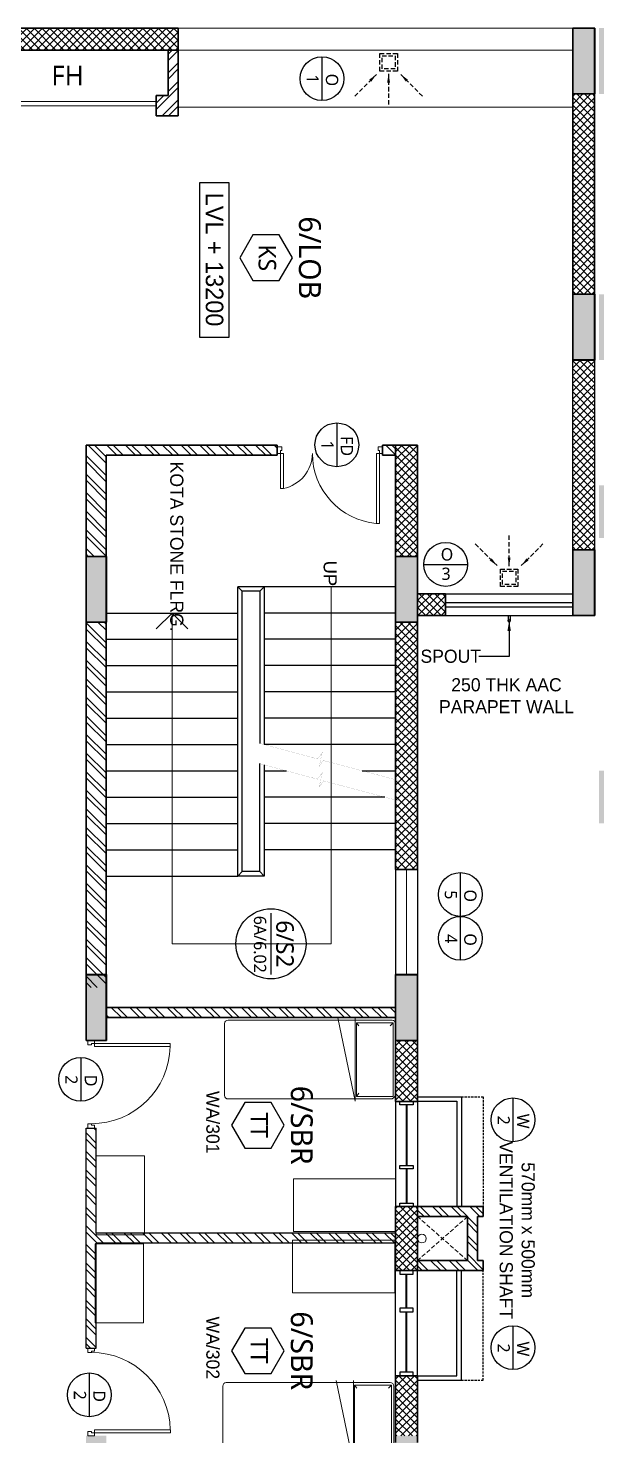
# Model space of a CAD drawing. Header units: millimetres. Extents: x -1127141 to 1597693, y -1835560 to -399335.
# Drawn here: x 1068774 to 1075261, y -503224 to -487168 of the extents above; entities that cross this region are included whole.
import ezdxf
from ezdxf.enums import TextEntityAlignment as Align

# ---------------------------------------------------------------- set-up
doc = ezdxf.new("R2010")
doc.units = ezdxf.units.MM
doc.header["$MEASUREMENT"] = 0
for name, pattern in [('DASHED2', [0.375, 0.25, -0.125]), ('HIDDEN', [0.375, 0.25, -0.125]), ('HIDDEN2', [4.7625, 3.175, -1.5875])]:
    doc.linetypes.add(name, pattern=pattern)
for name, color, linetype in [('A-Anno Tags', 6, 'Continuous'), ('A-Elevation', 4, 'Continuous'), ('A-Steps', 3, 'Continuous'), ('A-Wall Patt', 8, 'Continuous'), ('A-Window', 4, 'Continuous'), ('Anno_Frames', 7, 'Continuous'), ('Anno_Labels', 7, 'Continuous'), ('COLUMN', 5, 'Continuous'), ('elel', 6, 'Continuous'), ('S-Conc Patt', 9, 'Continuous')]:
    doc.layers.add(name, color=color, linetype=linetype)
for name, color, linetype, lineweight in [('A-Detail Lines', 8, 'Continuous', 25), ('A-Door', 4, 'Continuous', 9), ('A-Wall Ele', 3, 'Continuous', 20), ('A-Wall Sec', 1, 'Continuous', 30), ('column hatch', 12, 'Continuous', 5), ('E-CABLE TRAY', 32, 'Continuous', 18), ('frntr', 32, 'Continuous', 9), ('rwp', 231, 'Continuous', 5), ('S-Concrete', 40, 'Continuous', 30), ('shaft', 252, 'HIDDEN2', 5), ('STAIR', 3, 'Continuous', 9), ('text', 7, 'Continuous', 9)]:
    doc.layers.add(name, color=color, linetype=linetype, lineweight=lineweight)
doc.styles.add('IIITD @ 100', font='trebuc.ttf', dxfattribs={"height": 210})
doc.styles.get("Standard").update_dxf_attribs({"font": 'trebuc.ttf'})
doc.dimstyles.new('IIITD_WD_M @ 100', dxfattribs={"dimscale": 100, "dimtxt": 1.5, "dimasz": 1, "dimexe": 0.5, "dimexo": 0.25, "dimgap": 0.3, "dimtad": 1, "dimdec": 0, "dimrnd": 5, "dimzin": 0, "dimdsep": 46, "dimtxsty": 'Standard', "dimblk": 'ARCHTICK', "dimcen": 0.2, "dimdle": 1, "dimclrd": 256, "dimclre": 256, "dimadec": 0, "dimazin": 0, "dimtfac": 1, "dimtdec": 0, "dimtofl": 0, "dimtmove": 0, "dimatfit": 0, "dimfxl": 2, "dimfxlon": 1, "dimtolj": 1, "dimtzin": 0, "dimlwd": -1, "dimlwe": -1, "dimarcsym": 0})

# ---------------------------------------------------------------- blocks, each defined once
blk = doc.blocks.new('Room Tag with Finish')
blk.add_lwpolyline([(0, 0), (-2.6, -1.5), (-2.6, -4.5), (0, -6), (2.6, -4.5), (2.6, -1.5)], close=True)
at = {"layer": 'Anno_Frames'}
blk.add_attdef('ROOM_NAME', text='', height=2.5, dxfattribs=at).set_placement((0, 0), align=Align.BOTTOM_CENTER)
blk.add_attdef('FF', text='', height=2, dxfattribs=at).set_placement((0, -1.85), align=Align.TOP_CENTER)
blk = doc.blocks.new('*U29')
at = {"layer": 'A-Anno Tags'}
blk.add_lwpolyline([(-250, 0), (250, 0)], dxfattribs=at)
blk.add_circle((0, 0), 250, dxfattribs=at)
at = {"layer": 'Anno_Frames', "color": 7}
for tag, rotation, p in [('ENTITY', 359.7608, (15, 185)), ('ENTITYNO', 0.1757, (4, -36))]:
    blk.add_attdef(tag, text='', height=140, rotation=rotation, dxfattribs=at).set_placement(p, align=Align.TOP_CENTER)
blk = doc.blocks.new('Door 1200')
at = {"layer": 'A-Door', "color": 5, "lineweight": 18}
for p, q in [((524084, 16182), (524084, 16132)), ((524084, 16182), (524159, 16182)), ((524084, 16132), (524124, 16132)), ((524124, 16147), (524124, 16132)), ((524159, 16147), (524124, 16147)), ((524159, 16182), (524159, 16147)), ((524159, 16147), (524557, 16147)), ((524159, 16112), (524159, 16147)), ((524159, 16112), (524557, 16112)), ((524557, 16147), (524557, 16112)), ((524084, 15032), (524124, 15032)), ((524084, 14982), (524084, 15032)), ((524084, 14982), (524159, 14982)), ((524124, 15017), (524124, 15032)), ((524159, 15017), (524124, 15017)), ((524159, 15052), (524159, 15017)), ((524159, 15052), (524958, 15052)), ((524159, 14982), (524159, 15017)), ((524159, 15017), (524958, 15017)), ((524958, 15017), (524958, 15052))]:
    blk.add_line(p, q, dxfattribs=at)
at = {"layer": 'A-Door', "lineweight": 18}
for centre, radius, start, end in [((524155, 16193), 411, 270.5695, 348.692), ((524157, 14978), 804, 5.3147, 89.8716)]:
    blk.add_arc(centre, radius, start, end, dxfattribs=at)
blk = doc.blocks.new('staircase 1 int')
at = {"layer": 'A-Elevation'}
for p, q in [((1232432, -34455), (1234232, -34455)), ((1232432, -34455), (1232432, -34755)), ((1232482, -34505), (1232432, -34455)), ((1232482, -34505), (1234219, -34505)), ((1232482, -34505), (1232482, -34705)), ((1235682, -34505), (1234450, -34505)), ((1234464, -34455), (1235732, -34455)), ((1235682, -34505), (1235732, -34455)), ((1235682, -34505), (1235682, -34705)), ((1235732, -34455), (1235732, -34755)), ((1232482, -34705), (1232432, -34755)), ((1235732, -34755), (1232432, -34755)), ((1235682, -34705), (1232482, -34705)), ((1235682, -34705), (1235732, -34755))]:
    blk.add_line(p, q, dxfattribs=at)
at = {"layer": 'A-Steps'}
for p, q in [((1232432, -32955), (1232432, -34455)), ((1232732, -32955), (1232732, -34455)), ((1233032, -32955), (1233032, -34455)), ((1233332, -32955), (1233332, -34455)), ((1233632, -32955), (1233632, -34455)), ((1233932, -32955), (1233932, -34455)), ((1234232, -32955), (1234232, -34455)), ((1234532, -33336), (1234532, -32955)), ((1235132, -32955), (1235132, -34455)), ((1235432, -32955), (1235432, -34455)), ((1234832, -33079), (1234832, -34455)), ((1234532, -34455), (1234532, -34202)), ((1234832, -34282), (1234832, -34455)), ((1232732, -36255), (1232732, -34755)), ((1233032, -36255), (1233032, -34755)), ((1233332, -36255), (1233332, -34755)), ((1233632, -36255), (1233632, -34755)), ((1233932, -36255), (1233932, -34755)), ((1234232, -36255), (1234232, -34755)), ((1234532, -36255), (1234532, -34755)), ((1234832, -36255), (1234832, -34755)), ((1235132, -36255), (1235132, -34755)), ((1235432, -36255), (1235432, -34755)), ((1235732, -36255), (1235732, -34755))]:
    blk.add_line(p, q, dxfattribs=at)
at = {"layer": 'STAIR', "color": 5, "const_width": 1}
for points in [[(1234660, -32855), (1234414, -33779), (1234486, -33828), (1234316, -33791), (1234396, -33846), (1234219, -34505)], [(1234892, -32855), (1234646, -33779), (1234717, -33828), (1234548, -33791), (1234628, -33846), (1234450, -34505)]]:
    blk.add_lwpolyline(points, dxfattribs=at)
at = {"layer": 'text'}
for p, q in [((1232432, -33691), (1236507, -33691)), ((1236507, -35505), (1236507, -33691)), ((1232732, -35505), (1232912, -35325)), ((1232732, -35505), (1236507, -35505)), ((1232732, -35505), (1232912, -35686))]:
    blk.add_line(p, q, dxfattribs=at)
at = {"layer": 'text', "linetype": 'Continuous', "insert": (1232135, -33627), "char_height": 150, "width": 369.41, "attachment_point": 1}
blk.add_mtext('{\\fArial|b0|i0|c0|p34;UP}', dxfattribs=at)
blk = doc.blocks.new('ABL_Door_S - 1000 x 2100-11-3 Second Floor Lvl')
at = {"layer": 'A-Door', "color": 5}
for p, q in [((-500, 38), (-450, 38)), ((-500, -38), (-500, 38)), ((-450, 38), (-450, -3)), ((450, 38), (450, -3)), ((500, 38), (450, 38)), ((500, -38), (500, 38)), ((-500, -38), (-465, -38)), ((-465, -3), (-450, -3)), ((-465, -38), (-465, -3)), ((-430, -38), (-465, -38)), ((465, -3), (450, -3)), ((465, -38), (465, -3)), ((500, -38), (465, -38))]:
    blk.add_line(p, q, dxfattribs=at)
at = {"layer": 'A-Door', "color": 5, "lineweight": 18}
for p, q in [((-465, -38), (-465, -903)), ((-430, -38), (-430, -903)), ((-430, -903), (-465, -903))]:
    blk.add_line(p, q, dxfattribs=at)
at = {"layer": 'A-Door'}
blk.add_arc((-450, -2), 900, 271.2981, 359.9894, dxfattribs=at)
blk = doc.blocks.new('W 1200')
at = {"layer": 'A-Window', "linetype": 'HIDDEN', "ltscale": 100}
for p, q in [((552588, 7900), (552588, 9150)), ((552838, 7900), (552588, 7900))]:
    blk.add_line(p, q, dxfattribs=at)
at = {"layer": 'A-Window', "color": 2, "lineweight": 40}
for p, q in [((553463, 8720), (553463, 9110)), ((553463, 7990), (553463, 8680))]:
    blk.add_line(p, q, dxfattribs=at)
at = {"layer": 'A-Window', "color": 5}
for points in [[(553338, 7900), (552838, 7900), (552838, 9150)], [(553338, 7950), (552888, 7950), (552888, 9150)]]:
    blk.add_lwpolyline(points, dxfattribs=at)
at = {"layer": 'A-Window'}
for points in [[(553338, 7950), (553338, 9150)], [(553588, 7950), (553588, 9150)], [(553388, 8680), (553388, 8720), (553538, 8720), (553538, 8680), (553388, 8680)]]:
    blk.add_lwpolyline(points, dxfattribs=at)
for points in [[(553388, 9150), (553538, 9150), (553538, 9110), (553388, 9110)], [(553388, 7990), (553538, 7990), (553538, 7950), (553388, 7950)]]:
    blk.add_lwpolyline(points, close=True, dxfattribs=at)
blk = doc.blocks.new('Door Tag')
blk.add_line((-3.5, 0), (3.5, 0))
blk.add_circle((0, 0), 4)
blk.add_attdef('DW_NAME', text='', height=2).set_placement((0, 0), align=Align.BOTTOM_CENTER)
blk.add_attdef('SHEET_NO', text='', height=1.4).set_placement((0.05, -0.54), align=Align.TOP_CENTER)
blk = doc.blocks.new('*U478')
at = {"layer": 'A-Anno Tags'}
blk.add_lwpolyline([(-250, 0), (250, 0)], dxfattribs=at)
blk.add_circle((0, 0), 250, dxfattribs=at)
at = {"layer": 'Anno_Frames', "color": 7}
for tag, rotation, p in [('ENTITY', 359.7608, (15, 185)), ('ENTITYNO', 0.1757, (4, -36))]:
    blk.add_attdef(tag, text='', height=140, rotation=rotation, dxfattribs=at).set_placement(p, align=Align.TOP_CENTER)
blk = doc.blocks.new('*U269')
at = {"layer": 'A-Anno Tags'}
blk.add_lwpolyline([(-250, 0), (250, 0)], dxfattribs=at)
blk.add_circle((0, 0), 250, dxfattribs=at)
at = {"layer": 'Anno_Frames', "color": 7}
for tag, rotation, p in [('ENTITY', 359.7608, (15, 185)), ('ENTITYNO', 0.1757, (4, -36))]:
    blk.add_attdef(tag, text='', height=140, rotation=rotation, dxfattribs=at).set_placement(p, align=Align.TOP_CENTER)
blk = doc.blocks.new('_ArchTick')
at = {"color": 0, "linetype": 'ByBlock', "const_width": 0.15}
blk.add_lwpolyline([(-0.5, -0.5), (0.5, 0.5)], dxfattribs=at)
blk = doc.blocks.new('GFHRTRTWHT')
at = {"layer": 'S-Conc Patt'}
h = blk.add_hatch(color=256, dxfattribs=at)
h.paths.add_polyline_path([(165415, -28821), (166151, -28678), (166198, -28923), (165462, -29067)])
h.paths.add_polyline_path([(149747, -32123), (149699, -31878), (150720, -31679), (150768, -31925)])
h.paths.add_polyline_path([(162410, -29662), (162362, -29416), (163383, -29218), (163431, -29463)])
h.paths.add_polyline_path([(159244, -30277), (159196, -30032), (160217, -29833), (160265, -30079)])
h.paths.add_polyline_path([(156078, -30892), (156031, -30647), (157052, -30449), (157099, -30694)])
h.paths.add_polyline_path([(152913, -31508), (152865, -31262), (153886, -31064), (153934, -31309)])
h.paths.add_polyline_path([(160824, -21505), (160777, -21259), (161797, -21061), (161845, -21306)])
h.paths.add_polyline_path([(157659, -22120), (157611, -21875), (158632, -21676), (158679, -21922)])
h.paths.add_polyline_path([(154492, -22733), (154445, -22488), (155466, -22289), (155513, -22535)])
h.paths.add_polyline_path([(144995, -24579), (144947, -24334), (145968, -24136), (146016, -24381)])
h.paths.add_polyline_path([(148161, -23964), (148113, -23719), (149134, -23520), (149182, -23766)])
h.paths.add_polyline_path([(151327, -23349), (151279, -23103), (152300, -22905), (152348, -23150)])
h.paths.add_polyline_path([(159449, -26641), (159493, -26866), (158757, -27009), (158713, -26784)])
h.paths.add_polyline_path([(159119, -24943), (159163, -25169), (158427, -25312), (158383, -25086)])
h.paths.add_polyline_path([(153117, -27871), (153161, -28097), (152425, -28240), (152381, -28014)])
h.paths.add_polyline_path([(152788, -26174), (152831, -26400), (152095, -26543), (152051, -26317)])
h.paths.add_polyline_path([(146765, -29106), (146809, -29332), (146073, -29475), (146029, -29249)])
h.paths.add_polyline_path([(146435, -27409), (146479, -27634), (145743, -27777), (145699, -27552)])
h.paths.add_polyline_path([(169725, -26364), (169582, -25628), (169827, -25581), (169971, -26317)])
h.paths.add_polyline_path([(142808, -35843), (142058, -35843), (142058, -35593), (142808, -35593)])
h.paths.add_polyline_path([(139713, -35843), (138963, -35843), (138963, -35593), (139713, -35593)])
h.paths.add_polyline_path([(136678, -35843), (135928, -35843), (135928, -35593), (136678, -35593)])
h.paths.add_polyline_path([(165638, -25438), (165049, -25553), (165093, -25778), (165682, -25664)])
h.paths.add_polyline_path([(169131, -23307), (168988, -22571), (169233, -22523), (169376, -23259)])
h.paths.add_polyline_path([(168392, -19504), (168248, -18768), (168494, -18720), (168637, -19456)])
h.paths.add_polyline_path([(164037, -19586), (164479, -19500), (164523, -19726), (164081, -19812)])
h.paths.add_polyline_path([(164628, -22048), (164542, -21606), (164768, -21562), (164854, -22004)])
h.paths.add_polyline_path([(166371, -19591), (166285, -19149), (166511, -19105), (166597, -19547)])
h.paths.add_polyline_path([(167153, -23615), (167067, -23173), (167293, -23129), (167379, -23571)])
h.paths.add_polyline_path([(166973, -21480), (166531, -21566), (166487, -21340), (166929, -21254)])
h.paths.add_polyline_path([(165154, -23549), (165240, -23991), (165014, -24034), (164928, -23593)])
h.paths.add_polyline_path([(140657, -22684), (139921, -22827), (139873, -22582), (140610, -22439)])
h.paths.add_polyline_path([(142827, -28344), (142713, -27755), (142938, -27711), (143053, -28300)])
h.paths.add_polyline_path([(142126, -30243), (141390, -30386), (141346, -30160), (142083, -30017)])
h.paths.add_polyline_path([(142707, -23794), (141971, -23937), (141923, -23691), (142659, -23548)])
h.paths.add_polyline_path([(141796, -28545), (141060, -28688), (141012, -28442), (141749, -28299)])
h.paths.add_polyline_path([(142805, -33732), (142069, -33876), (142021, -33630), (142757, -33487)])
h.paths.add_polyline_path([(142424, -22341), (141688, -22484), (141640, -22238), (142376, -22095)])
h.paths.add_polyline_path([(137115, -23373), (136379, -23516), (136331, -23270), (137067, -23127)])
h.paths.add_polyline_path([(138258, -29232), (137521, -29375), (137474, -29130), (138210, -28987)])
h.paths.add_polyline_path([(147487, -32822), (146677, -32980), (146630, -32734), (147440, -32577)])
h.paths.add_polyline_path([(136178, -29382), (136178, -30030), (135928, -30030), (135928, -29430)])
h.paths.add_polyline_path([(157993, -63034), (157243, -63034), (157243, -62784), (157993, -62784)])
h.paths.add_polyline_path([(157993, -57754), (157243, -57754), (157243, -57524), (157993, -57524)])
h.paths.add_polyline_path([(157993, -54224), (157243, -54224), (157243, -53974), (157993, -53974)])
h.paths.add_polyline_path([(157993, -59484), (157243, -59484), (157243, -59254), (157993, -59254)])
h.paths.add_polyline_path([(152733, -63034), (151983, -63034), (151983, -62784), (152733, -62784)])
h.paths.add_polyline_path([(152733, -57754), (151983, -57754), (151983, -57524), (152733, -57524)])
h.paths.add_polyline_path([(152733, -54224), (151983, -54224), (151983, -53974), (152733, -53974)])
h.paths.add_polyline_path([(152733, -59484), (151983, -59484), (151983, -59254), (152733, -59254)])
h.paths.add_polyline_path([(147473, -57754), (146723, -57754), (146723, -57524), (147473, -57524)])
h.paths.add_polyline_path([(142628, -51954), (141878, -51954), (141878, -52204), (142628, -52204)])
h.paths.add_polyline_path([(138963, -51954), (139713, -51954), (139713, -52204), (138963, -52204)])
h.paths.add_polyline_path([(135928, -51954), (136678, -51954), (136678, -52204), (135928, -52204)])
h.paths.add_polyline_path([(167378, -54224), (166778, -54224), (166778, -53974), (167378, -53974)])
h.paths.add_polyline_path([(142703, -53974), (141953, -53974), (141953, -54224), (142703, -54224)])
h.paths.add_polyline_path([(147473, -54224), (146723, -54224), (146723, -53974), (147473, -53974)])
h.paths.add_polyline_path([(163178, -54224), (162578, -54224), (162578, -53974), (163178, -53974)])
h.paths.add_polyline_path([(166778, -57524), (167378, -57524), (167378, -57754), (166778, -57754)])
h.paths.add_polyline_path([(163178, -57754), (162578, -57754), (162578, -57524), (163178, -57524)])
h.paths.add_polyline_path([(144503, -63994), (143753, -63994), (143753, -63744), (144503, -63744)])
h.paths.add_polyline_path([(136178, -59504), (136178, -58754), (135928, -58754), (135928, -59504)])
h.paths.add_polyline_path([(139098, -59504), (138348, -59504), (138348, -59254), (139098, -59254)])
h.paths.add_polyline_path([(144503, -65474), (143753, -65474), (143753, -65224), (144503, -65224)])
h.paths.add_polyline_path([(142703, -65474), (141953, -65474), (141953, -65224), (142703, -65224)])
h.paths.add_polyline_path([(142703, -59504), (141953, -59504), (141953, -59254), (142703, -59254)])
h.paths.add_polyline_path([(142703, -57754), (141953, -57754), (141953, -57524), (142703, -57524)])
h.paths.add_polyline_path([(143753, -59854), (143753, -59254), (143983, -59254), (143983, -59854)])
h.paths.add_polyline_path([(164943, -59704), (164943, -59254), (165173, -59254), (165173, -59704)])
h.paths.add_polyline_path([(162658, -59254), (163108, -59254), (163108, -59484), (162658, -59484)])
h.paths.add_polyline_path([(164943, -63744), (164943, -63294), (165173, -63294), (165173, -63744)])
h.paths.add_polyline_path([(162763, -63744), (162763, -63294), (162993, -63294), (162993, -63744)])
h.paths.add_polyline_path([(165173, -61614), (164723, -61614), (164723, -61384), (165173, -61384)])
h.paths.add_polyline_path([(162763, -61724), (162763, -61274), (162993, -61274), (162993, -61724)])
h.paths.add_polyline_path([(166963, -59854), (166963, -59254), (167193, -59254), (167193, -59854)])
h.paths.add_polyline_path([(147213, -63994), (147213, -63244), (146963, -63244), (146963, -63994)])
h.paths.add_polyline_path([(166943, -63743), (166943, -63143), (167193, -63143), (167193, -63743)])
h.paths.add_polyline_path([(139098, -65474), (138348, -65474), (138348, -65224), (139098, -65224)])
h.paths.add_polyline_path([(147193, -59254), (147193, -60004), (146963, -60004), (146963, -59254)])
edge = h.paths.add_edge_path()
edge.add_line((172713, -63034), (171963, -63034))
edge.add_line((171963, -62784), (172713, -62784))
edge.add_line((171963, -63034), (171963, -62784))
edge.add_line((172713, -57754), (171963, -57754))
edge.add_line((171963, -57524), (172713, -57524))
edge.add_line((171963, -57754), (171963, -57524))
edge.add_line((172713, -54224), (171963, -54224))
edge.add_line((171963, -53974), (172713, -53974))
edge.add_line((171963, -54224), (171963, -53974))
edge.add_line((172713, -59484), (171963, -59484))
edge.add_line((171963, -59254), (172713, -59254))
edge.add_line((171963, -59484), (171963, -59254))
h.paths.add_polyline_path([(183233, -57754), (182483, -57754), (182483, -57524), (183233, -57524)])
h.paths.add_polyline_path([(183233, -54224), (182483, -54224), (182483, -53974), (183233, -53974)])
h.paths.add_polyline_path([(182993, -59254), (182993, -60004), (182763, -60004), (182763, -59254)])
h.paths.add_polyline_path([(177973, -63034), (177223, -63034), (177223, -62784), (177973, -62784)])
h.paths.add_polyline_path([(177973, -57754), (177223, -57754), (177223, -57524), (177973, -57524)])
h.paths.add_polyline_path([(177973, -54224), (177223, -54224), (177223, -53974), (177973, -53974)])
h.paths.add_polyline_path([(177973, -59484), (177223, -59484), (177223, -59254), (177973, -59254)])
h.paths.add_polyline_path([(172713, -63034), (171963, -63034), (171963, -62784), (172713, -62784)], flags=17)
h.paths.add_polyline_path([(172713, -57754), (171963, -57754), (171963, -57524), (172713, -57524)], flags=17)
h.paths.add_polyline_path([(172713, -54224), (171963, -54224), (171963, -53974), (172713, -53974)], flags=17)
h.paths.add_polyline_path([(172713, -59484), (171963, -59484), (171963, -59254), (172713, -59254)], flags=17)
h.paths.add_polyline_path([(190398, -64829), (190398, -64229), (190148, -64229), (190148, -64829)])
h.paths.add_polyline_path([(190398, -54224), (189798, -54224), (189798, -53974), (190398, -53974)])
h.paths.add_polyline_path([(186198, -54224), (185598, -54224), (185598, -53974), (186198, -53974)])
h.paths.add_polyline_path([(190398, -57754), (189798, -57754), (189798, -57524), (190398, -57524)])
h.paths.add_polyline_path([(186198, -57754), (185598, -57754), (185598, -57524), (186198, -57524)])
h.paths.add_polyline_path([(190398, -60004), (190398, -59254), (190148, -59254), (190148, -60004)])
h.paths.add_polyline_path([(185448, -64829), (186198, -64829), (186198, -64579), (185448, -64579)])
h.paths.add_polyline_path([(186198, -60004), (186198, -59254), (185968, -59254), (185968, -60004)])
h.paths.add_polyline_path([(182743, -64829), (182743, -64079), (182993, -64079), (182993, -64829)])
at = {"layer": 'S-Concrete', "lineweight": 35}
for p, q in [((135928, -52204), (135928, -51954)), ((135928, -51954), (136678, -51954)), ((136678, -51954), (136678, -52204)), ((138963, -52204), (138963, -51954)), ((138963, -51954), (139713, -51954)), ((139713, -51954), (139713, -52204)), ((141878, -51954), (141878, -52204)), ((142628, -51954), (141878, -51954)), ((142628, -52204), (142628, -51954)), ((136678, -52204), (135928, -52204)), ((139713, -52204), (138963, -52204)), ((141878, -52204), (142628, -52204)), ((141953, -53974), (141953, -54224)), ((142703, -53974), (141953, -53974)), ((142703, -54224), (142703, -53974)), ((146723, -54224), (146723, -53974)), ((146723, -53974), (147473, -53974)), ((147473, -53974), (147473, -54224)), ((141953, -54224), (142703, -54224)), ((147473, -54224), (146723, -54224)), ((141953, -57754), (141953, -57524)), ((141953, -57524), (142703, -57524)), ((142703, -57524), (142703, -57754)), ((146723, -57754), (146723, -57524)), ((146723, -57524), (147473, -57524)), ((147473, -57524), (147473, -57754)), ((142703, -57754), (141953, -57754)), ((147473, -57754), (146723, -57754))]:
    blk.add_line(p, q, dxfattribs=at)
blk = doc.blocks.new('*U424')
at = {"layer": 'A-Anno Tags'}
blk.add_lwpolyline([(-250, 0), (250, 0)], dxfattribs=at)
blk.add_circle((0, 0), 250, dxfattribs=at)
at = {"layer": 'Anno_Frames', "color": 7}
for tag, rotation, p in [('ENTITY', 359.7608, (15, 185)), ('ENTITYNO', 0.1757, (4, -36))]:
    blk.add_attdef(tag, text='', height=140, rotation=rotation, dxfattribs=at).set_placement(p, align=Align.TOP_CENTER)
blk = doc.blocks.new('bed')
at = {"layer": 'frntr'}
for p, q in [((268673, -306927), (268673, -308179)), ((269533, -306887), (268713, -306887)), ((269573, -308377), (269573, -306927)), ((269598, -308377), (268648, -308179)), ((268673, -308179), (268673, -308377)), ((268648, -308377), (269448, -308377)), ((268673, -308377), (268673, -308797)), ((269543, -308391), (268703, -308391)), ((268703, -308391), (268703, -308811)), ((268703, -308391), (268738, -308417)), ((269598, -308377), (269448, -308377)), ((269543, -308391), (269508, -308417)), ((269543, -308811), (269543, -308391)), ((269573, -308797), (269573, -308377)), ((268703, -308811), (268738, -308777)), ((268703, -308811), (269543, -308811)), ((268713, -308837), (269510, -308837))]:
    blk.add_line(p, q, dxfattribs=at)
for centre, radius, start, end in [((268713, -306927), 40, 90, 180), ((269533, -306927), 40, 0, 90), ((268713, -308797), 40, 180, 270), ((269506, -308762), 75.2, 267.3338, 332.1559)]:
    blk.add_arc(centre, radius, start, end, dxfattribs=at)
blk = doc.blocks.new('wardrobe')
at = {"layer": 'frntr'}
for p, q in [((266249, -309334), (266799, -309334)), ((266249, -310234), (266249, -309334)), ((266799, -310234), (266799, -309334)), ((266799, -309334), (266799, -310234)), ((266799, -310234), (266249, -310234))]:
    blk.add_line(p, q, dxfattribs=at)
blk = doc.blocks.new('table')
at = {"layer": 'frntr'}
for p, q in [((268968, -309087), (269568, -309087)), ((268968, -309087), (268968, -310253)), ((269568, -310255), (269568, -309087)), ((268968, -310253), (269568, -310253))]:
    blk.add_line(p, q, dxfattribs=at)
blk = doc.blocks.new('aaa')
at = {"layer": 'frntr', "rotation": 90}
blk.add_blockref('wardrobe', (-40627, -573636), dxfattribs=at)
at = {"layer": 'frntr'}
for name, p in [('bed', (-1515, -1414)), ('table', (0, 0))]:
    blk.add_blockref(name, p, dxfattribs=at)
blk = doc.blocks.new('bbbb')
at = {"layer": 'frntr', "rotation": 90}
blk.add_blockref('wardrobe', (-39613, -573636), dxfattribs=at)
at = {"layer": 'frntr'}
for name, p in [('bed', (2630, -1404)), ('table', (710, 0))]:
    blk.add_blockref(name, p, dxfattribs=at)
blk = doc.blocks.new('column 2.04')
at = {"layer": 'S-Conc Patt'}
h = blk.add_hatch(color=256, dxfattribs=at)
h.paths.add_polyline_path([(552592, -205173), (553328, -205030), (553376, -205276), (552640, -205419)])
h.paths.add_polyline_path([(536924, -208475), (536877, -208230), (537898, -208032), (537945, -208277)])
h.paths.add_polyline_path([(549587, -206014), (549540, -205769), (550561, -205570), (550608, -205816)])
h.paths.add_polyline_path([(546422, -206629), (546374, -206384), (547395, -206185), (547443, -206431)])
h.paths.add_polyline_path([(543256, -207245), (543208, -206999), (544229, -206801), (544277, -207046)])
h.paths.add_polyline_path([(540090, -207860), (540042, -207615), (541063, -207416), (541111, -207662)])
h.paths.add_polyline_path([(548002, -197857), (547954, -197611), (548975, -197413), (549023, -197658)])
h.paths.add_polyline_path([(544836, -198472), (544788, -198227), (545809, -198028), (545857, -198274)])
h.paths.add_polyline_path([(541670, -199086), (541622, -198840), (542643, -198642), (542691, -198887)])
h.paths.add_polyline_path([(532173, -200932), (532125, -200686), (533146, -200488), (533194, -200733)])
h.paths.add_polyline_path([(535338, -200316), (535291, -200071), (536312, -199872), (536359, -200118)])
h.paths.add_polyline_path([(538504, -199701), (538456, -199455), (539477, -199257), (539525, -199502)])
h.paths.add_polyline_path([(546627, -202993), (546670, -203219), (545934, -203362), (545890, -203136)])
h.paths.add_polyline_path([(546297, -201295), (546340, -201521), (545604, -201664), (545560, -201438)])
h.paths.add_polyline_path([(540295, -204224), (540339, -204449), (539603, -204592), (539559, -204367)])
h.paths.add_polyline_path([(539965, -202526), (540009, -202752), (539273, -202895), (539229, -202669)])
h.paths.add_polyline_path([(533943, -205458), (533986, -205684), (533250, -205827), (533206, -205601)])
h.paths.add_polyline_path([(533613, -203761), (533656, -203987), (532920, -204130), (532876, -203904)])
h.paths.add_polyline_path([(556903, -202717), (556760, -201981), (557005, -201933), (557148, -202669)])
h.paths.add_polyline_path([(529985, -212195), (529236, -212195), (529236, -211945), (529985, -211945)])
h.paths.add_polyline_path([(526890, -212195), (526140, -212195), (526140, -211945), (526890, -211945)])
h.paths.add_polyline_path([(523855, -212195), (523105, -212195), (523105, -211945), (523855, -211945)])
h.paths.add_polyline_path([(552816, -201790), (552227, -201905), (552271, -202131), (552860, -202016)])
h.paths.add_polyline_path([(556308, -199659), (556165, -198923), (556411, -198875), (556554, -199611)])
h.paths.add_polyline_path([(555569, -195856), (555426, -195120), (555671, -195072), (555815, -195808)])
h.paths.add_polyline_path([(551215, -195938), (551657, -195853), (551700, -196078), (551259, -196164)])
h.paths.add_polyline_path([(551805, -198400), (551719, -197959), (551945, -197915), (552031, -198356)])
h.paths.add_polyline_path([(553549, -195943), (553463, -195501), (553689, -195458), (553774, -195899)])
h.paths.add_polyline_path([(554331, -199967), (554245, -199525), (554471, -199482), (554557, -199923)])
h.paths.add_polyline_path([(554150, -197832), (553709, -197918), (553665, -197692), (554106, -197607)])
h.paths.add_polyline_path([(552331, -199901), (552417, -200343), (552191, -200387), (552106, -199945)])
h.paths.add_polyline_path([(527835, -199036), (527099, -199179), (527051, -198934), (527787, -198791)])
h.paths.add_polyline_path([(530005, -204696), (529890, -204107), (530116, -204064), (530230, -204653)])
h.paths.add_polyline_path([(529304, -206595), (528568, -206738), (528524, -206512), (529260, -206369)])
h.paths.add_polyline_path([(529884, -200146), (529148, -200289), (529100, -200043), (529837, -199900)])
h.paths.add_polyline_path([(528920, -212495), (528320, -212495), (528320, -212245), (528920, -212245)])
h.paths.add_polyline_path([(523855, -212495), (523105, -212495), (523105, -212245), (523855, -212245)])
h.paths.add_polyline_path([(531575, -212245), (532175, -212245), (532175, -212495), (531575, -212495)])
h.paths.add_polyline_path([(526890, -212495), (526140, -212495), (526140, -212245), (526890, -212245)])
h.paths.add_polyline_path([(528974, -204897), (528238, -205040), (528190, -204794), (528926, -204651)])
h.paths.add_polyline_path([(529982, -210085), (529246, -210228), (529198, -209982), (529935, -209839)])
h.paths.add_polyline_path([(529602, -198693), (528865, -198836), (528818, -198590), (529554, -198447)])
h.paths.add_polyline_path([(524292, -199725), (523556, -199868), (523509, -199622), (524245, -199479)])
h.paths.add_polyline_path([(525435, -205585), (524699, -205728), (524651, -205482), (525387, -205339)])
h.paths.add_polyline_path([(534665, -209174), (533855, -209332), (533807, -209086), (534617, -208929)])
h.paths.add_polyline_path([(523355, -205734), (523355, -206382), (523105, -206382), (523105, -205782)])
h.paths.add_polyline_path([(545171, -239386), (544421, -239386), (544421, -239136), (545171, -239136)])
h.paths.add_polyline_path([(545171, -234106), (544421, -234106), (544421, -233876), (545171, -233876)])
h.paths.add_polyline_path([(545171, -230576), (544421, -230576), (544421, -230326), (545171, -230326)])
h.paths.add_polyline_path([(545171, -235836), (544421, -235836), (544421, -235606), (545171, -235606)])
h.paths.add_polyline_path([(539911, -239386), (539161, -239386), (539161, -239136), (539911, -239136)])
h.paths.add_polyline_path([(539911, -234106), (539161, -234106), (539161, -233876), (539911, -233876)])
h.paths.add_polyline_path([(539911, -230576), (539161, -230576), (539161, -230326), (539911, -230326)])
h.paths.add_polyline_path([(539911, -235836), (539161, -235836), (539161, -235606), (539911, -235606)])
h.paths.add_polyline_path([(534651, -234106), (533901, -234106), (533901, -233876), (534651, -233876)])
h.paths.add_polyline_path([(529806, -228306), (529056, -228306), (529056, -228556), (529806, -228556)])
h.paths.add_polyline_path([(526140, -228306), (526890, -228306), (526890, -228556), (526140, -228556)])
h.paths.add_polyline_path([(523105, -228306), (523855, -228306), (523855, -228556), (523105, -228556)])
h.paths.add_polyline_path([(554556, -230576), (553956, -230576), (553956, -230326), (554556, -230326)])
h.paths.add_polyline_path([(529881, -230326), (529131, -230326), (529131, -230576), (529881, -230576)])
h.paths.add_polyline_path([(534651, -230576), (533901, -230576), (533901, -230326), (534651, -230326)])
h.paths.add_polyline_path([(550356, -230576), (549756, -230576), (549756, -230326), (550356, -230326)])
h.paths.add_polyline_path([(553956, -233876), (554556, -233876), (554556, -234106), (553956, -234106)])
h.paths.add_polyline_path([(550356, -234106), (549756, -234106), (549756, -233876), (550356, -233876)])
h.paths.add_polyline_path([(531681, -240346), (530931, -240346), (530931, -240096), (531681, -240096)])
h.paths.add_polyline_path([(523355, -235856), (523355, -235106), (523105, -235106), (523105, -235856)])
h.paths.add_polyline_path([(526276, -235856), (525526, -235856), (525526, -235606), (526276, -235606)])
h.paths.add_polyline_path([(531681, -241826), (530931, -241826), (530931, -241576), (531681, -241576)])
h.paths.add_polyline_path([(529881, -241826), (529131, -241826), (529131, -241576), (529881, -241576)])
h.paths.add_polyline_path([(529881, -235856), (529131, -235856), (529131, -235606), (529881, -235606)])
h.paths.add_polyline_path([(529881, -234106), (529131, -234106), (529131, -233876), (529881, -233876)])
h.paths.add_polyline_path([(530931, -236206), (530931, -235606), (531161, -235606), (531161, -236206)])
h.paths.add_polyline_path([(552121, -236056), (552121, -235606), (552351, -235606), (552351, -236056)])
h.paths.add_polyline_path([(549836, -235606), (550286, -235606), (550286, -235836), (549836, -235836)])
h.paths.add_polyline_path([(552121, -240096), (552121, -239646), (552351, -239646), (552351, -240096)])
h.paths.add_polyline_path([(549941, -240096), (549941, -239646), (550171, -239646), (550171, -240096)])
h.paths.add_polyline_path([(552351, -237966), (551901, -237966), (551901, -237736), (552351, -237736)])
h.paths.add_polyline_path([(549941, -238076), (549941, -237626), (550171, -237626), (550171, -238076)])
h.paths.add_polyline_path([(554141, -236206), (554141, -235606), (554371, -235606), (554371, -236206)])
h.paths.add_polyline_path([(534391, -240346), (534391, -239596), (534141, -239596), (534141, -240346)])
h.paths.add_polyline_path([(554121, -240095), (554121, -239495), (554371, -239495), (554371, -240095)])
h.paths.add_polyline_path([(523105, -228006), (523855, -228006), (523855, -228256), (523105, -228256)])
h.paths.add_polyline_path([(532175, -228256), (531575, -228256), (531575, -228006), (532175, -228006)])
h.paths.add_polyline_path([(528320, -217506), (528920, -217506), (528920, -217736), (528320, -217736)])
h.paths.add_polyline_path([(528920, -228256), (528320, -228256), (528320, -228006), (528920, -228006)])
h.paths.add_polyline_path([(528320, -222766), (528920, -222766), (528920, -222996), (528320, -222996)])
h.paths.add_polyline_path([(526890, -217736), (526290, -217736), (526290, -217506), (526890, -217506)])
h.paths.add_polyline_path([(526890, -222996), (526290, -222996), (526290, -222766), (526890, -222766)])
h.paths.add_polyline_path([(526140, -228006), (526890, -228006), (526890, -228256), (526140, -228256)])
h.paths.add_polyline_path([(526276, -241826), (525526, -241826), (525526, -241576), (526276, -241576)])
h.paths.add_polyline_path([(523355, -217321), (523355, -217921), (523105, -217921), (523105, -217321)])
h.paths.add_polyline_path([(523355, -222581), (523355, -223181), (523105, -223181), (523105, -222581)])
h.paths.add_polyline_path([(532175, -217320), (532175, -217920), (531925, -217920), (531925, -217320)])
h.paths.add_polyline_path([(532175, -222581), (532175, -223181), (531925, -223181), (531925, -222581)])
h.paths.add_polyline_path([(534371, -235606), (534371, -236356), (534141, -236356), (534141, -235606)])
edge = h.paths.add_edge_path()
edge.add_line((559891, -239386), (559141, -239386))
edge.add_line((559141, -239136), (559891, -239136))
edge.add_line((559141, -239386), (559141, -239136))
edge.add_line((559891, -234106), (559141, -234106))
edge.add_line((559141, -233876), (559891, -233876))
edge.add_line((559141, -234106), (559141, -233876))
edge.add_line((559891, -230576), (559141, -230576))
edge.add_line((559141, -230326), (559891, -230326))
edge.add_line((559141, -230576), (559141, -230326))
edge.add_line((559891, -235836), (559141, -235836))
edge.add_line((559141, -235606), (559891, -235606))
edge.add_line((559141, -235836), (559141, -235606))
h.paths.add_polyline_path([(570411, -234106), (569661, -234106), (569661, -233876), (570411, -233876)])
h.paths.add_polyline_path([(570411, -230576), (569661, -230576), (569661, -230326), (570411, -230326)])
h.paths.add_polyline_path([(570171, -235606), (570171, -236356), (569941, -236356), (569941, -235606)])
h.paths.add_polyline_path([(565151, -239386), (564401, -239386), (564401, -239136), (565151, -239136)])
h.paths.add_polyline_path([(565151, -234106), (564401, -234106), (564401, -233876), (565151, -233876)])
h.paths.add_polyline_path([(565151, -230576), (564401, -230576), (564401, -230326), (565151, -230326)])
h.paths.add_polyline_path([(565151, -235836), (564401, -235836), (564401, -235606), (565151, -235606)])
h.paths.add_polyline_path([(559891, -239386), (559141, -239386), (559141, -239136), (559891, -239136)], flags=17)
h.paths.add_polyline_path([(559891, -234106), (559141, -234106), (559141, -233876), (559891, -233876)], flags=17)
h.paths.add_polyline_path([(559891, -230576), (559141, -230576), (559141, -230326), (559891, -230326)], flags=17)
h.paths.add_polyline_path([(559891, -235836), (559141, -235836), (559141, -235606), (559891, -235606)], flags=17)
h.paths.add_polyline_path([(577576, -241181), (577576, -240581), (577326, -240581), (577326, -241181)])
h.paths.add_polyline_path([(577576, -230576), (576976, -230576), (576976, -230326), (577576, -230326)])
h.paths.add_polyline_path([(573376, -230576), (572776, -230576), (572776, -230326), (573376, -230326)])
h.paths.add_polyline_path([(577576, -234106), (576976, -234106), (576976, -233876), (577576, -233876)])
h.paths.add_polyline_path([(573376, -234106), (572776, -234106), (572776, -233876), (573376, -233876)])
h.paths.add_polyline_path([(577576, -236356), (577576, -235606), (577326, -235606), (577326, -236356)])
h.paths.add_polyline_path([(572626, -241181), (573376, -241181), (573376, -240931), (572626, -240931)])
h.paths.add_polyline_path([(573376, -236356), (573376, -235606), (573146, -235606), (573146, -236356)])
h.paths.add_polyline_path([(569921, -241181), (569921, -240431), (570171, -240431), (570171, -241181)])
at = {"layer": 'S-Concrete', "lineweight": 35}
for p, q in [((523105, -228556), (523105, -228306)), ((523105, -228306), (523855, -228306)), ((523855, -228306), (523855, -228556)), ((526140, -228556), (526140, -228306)), ((526140, -228306), (526890, -228306)), ((526890, -228306), (526890, -228556)), ((529056, -228306), (529056, -228556)), ((529806, -228306), (529056, -228306)), ((529806, -228556), (529806, -228306)), ((523855, -228556), (523105, -228556)), ((526890, -228556), (526140, -228556)), ((529056, -228556), (529806, -228556)), ((529131, -230326), (529131, -230576)), ((529881, -230326), (529131, -230326)), ((529881, -230576), (529881, -230326)), ((533901, -230576), (533901, -230326)), ((533901, -230326), (534651, -230326)), ((534651, -230326), (534651, -230576)), ((529131, -230576), (529881, -230576)), ((534651, -230576), (533901, -230576)), ((529131, -234106), (529131, -233876)), ((529131, -233876), (529881, -233876)), ((529881, -233876), (529881, -234106)), ((533901, -234106), (533901, -233876)), ((533901, -233876), (534651, -233876)), ((534651, -233876), (534651, -234106)), ((529881, -234106), (529131, -234106)), ((534651, -234106), (533901, -234106))]:
    blk.add_line(p, q, dxfattribs=at)

msp = doc.modelspace()

# ---------------------------------------------------------------- hatches: boundary and pattern name
at = {"layer": 'A-Wall Patt'}
h = msp.add_hatch(dxfattribs=at)
h.set_pattern_fill('ANSI37', color=256, scale=500, style=0)
h.set_pattern_definition([(315, (2864720.3, 1139879.94), (44.1941738, 44.1941738), []), (45, (2864720.3, 1139879.94), (-44.1941738, 44.1941738), [])])
h.paths.add_polyline_path([(1070485.1, -487418.3), (1070485.1, -487168.3), (1068435.1, -487168.3), (1068435.1, -487418.3)])
h = msp.add_hatch(dxfattribs=at)
h.set_pattern_fill('ANSI32', color=256, scale=400, angle=360, style=0)
h.set_pattern_definition([(45, (1068395.14, -488168.31), (-106.066, 106.066), []), (45, (1068465.85, -488168.31), (-106.066, 106.066), [])])
h.paths.add_polyline_path([(1067935.1, -487938.3), (1067935.1, -488168.3), (1068185.1, -488168.3), (1068185.1, -487938.3)])
h.paths.add_polyline_path([(1070370.1, -487938.3), (1070235.1, -487938.3), (1070235.1, -488168.3), (1070485.1, -488168.3), (1070485.1, -487418.3), (1070370.1, -487418.3)])
h = msp.add_hatch(dxfattribs=at)
h.set_pattern_fill('ANSI37', color=256, scale=500, style=0)
h.set_pattern_definition([(315, (1075068.126, -491488.745), (44.1942, 44.1942), []), (45, (1075068.126, -491488.745), (-44.1942, 44.1942), [])])
h.paths.add_polyline_path([(1075235.8, -493118.8), (1075235.8, -490953.3), (1074985.8, -490953.3), (1074985.8, -493118.8)])
h.paths.add_polyline_path([(1075235.8, -490203.3), (1075235.8, -487918.3), (1074985.8, -487918.3), (1074985.8, -490203.3)])
h.paths.add_polyline_path([(1073215.8, -496763.8), (1073215.8, -493943.8), (1072965.8, -493943.8), (1072965.8, -496763.8)])
h.paths.add_polyline_path([(1073215.8, -493193.8), (1073215.8, -491923.8), (1072965.8, -491923.8), (1072965.8, -493193.8)])
h.paths.add_polyline_path([(1074642.4, -492696.6), (1075042.8, -492696.6), (1075042.8, -492381.4), (1074642.4, -492381.4)], flags=9)
h = msp.add_hatch(dxfattribs=at)
h.set_pattern_fill('ANSI32', color=256, scale=400, style=0)
h.set_pattern_definition([(315, (1306569.19, 119140.81), (106.066017, 106.066017), []), (315, (1306569.19, 119070.1), (106.066017, 106.066017), [])])
h.paths.add_polyline_path([(1072965.8, -498453.8), (1072965.8, -498338.8), (1069665.8, -498338.8), (1069665.8, -498453.8)])
h.paths.add_polyline_path([(1071615.8, -492038.8), (1071615.8, -491923.8), (1069435.8, -491923.8), (1069435.8, -493193.8), (1069665.8, -493193.8), (1069665.8, -492038.8)])
h.paths.add_polyline_path([(1072965.8, -492038.8), (1072965.8, -491923.8), (1072815.8, -491923.8), (1072815.8, -492038.8)])
h.paths.add_polyline_path([(1069665.8, -493943.8), (1069436.5, -493943.8), (1069436.5, -498108.8), (1069666.5, -498108.8), (1069666.5, -493653.8), (1069665.8, -493653.8)])
h = msp.add_hatch(dxfattribs=at)
h.set_pattern_fill('ANSI37', color=256, scale=500, style=0)
h.set_pattern_definition([(45, (1073220.844, -493868.83), (-44.194, 44.194), []), (135, (1073220.844, -493868.83), (-44.194, -44.194), [])])
h.paths.add_polyline_path([(1073535.8, -493618.8), (1073220.8, -493618.8), (1073220.8, -493868.8), (1073535.8, -493868.8)])
h = msp.add_hatch(dxfattribs=at)
h.set_pattern_fill('ANSI32', color=256, scale=400, style=0)
h.set_pattern_definition([(315, (1237323.42, 119140.81), (106.066017, 106.066017), []), (315, (1237323.42, 119070.1), (106.066017, 106.066017), [])])
h.paths.add_polyline_path([(1072965.7, -498453.8), (1072965.7, -498568.8), (1072965.8, -498568.8), (1072965.8, -498453.8)])
h.paths.add_polyline_path([(1072965.7, -503368.8), (1072965.7, -503541.3), (1072965.8, -503541.3), (1072965.8, -503368.8)])
h.paths.add_polyline_path([(1073785.7, -500723.8), (1073785.7, -501223.8), (1073215.7, -501223.8), (1073215.7, -500723.8)], flags=16)
h.paths.add_polyline_path([(1069435.8, -502223.8), (1069550.8, -502223.8), (1069550.8, -499713.8), (1069435.8, -499713.8)])
h.paths.add_polyline_path([(1072965.8, -500608.8), (1073015.7, -500608.8), (1073015.7, -500608.8)])
h.paths.add_polyline_path([(1072965.8, -501338.8), (1072965.8, -500608.8), (1072965.7, -500608.8), (1072965.7, -500911.3), (1069550.8, -500911.3), (1069550.8, -501026.3), (1072965.7, -501026.3), (1072965.7, -501338.8)])
h.paths.add_polyline_path([(1073215.8, -500608.8), (1073215.8, -501338.8), (1073965.7, -501338.8), (1073965.7, -501223.8), (1073900.7, -501223.8), (1073900.7, -500723.8), (1073965.7, -500723.8), (1073965.7, -500608.8)])
h.paths.add_polyline_path([(1073165.7, -500608.8), (1073215.7, -500608.8), (1073215.7, -500608.8)])
h = msp.add_hatch(dxfattribs=at)
h.set_pattern_fill('ANSI37', color=256, scale=500, style=0)
h.set_pattern_definition([(315, (1306569.19, 119140.81), (44.194174, 44.194174), []), (45, (1306569.19, 119140.81), (-44.194174, 44.194174), [])])
h.paths.add_polyline_path([(1073215.8, -499408.8), (1073215.8, -498713.8), (1072965.8, -498713.8), (1072965.8, -499408.8)])
h.paths.add_polyline_path([(1073215.8, -501338.8), (1073215.8, -500608.8), (1072965.8, -500608.8), (1072965.8, -501338.8)])
h.paths.add_polyline_path([(1073215.8, -503223.8), (1073215.8, -502538.8), (1072965.8, -502538.8), (1072965.8, -503223.8)])
h.paths.add_polyline_path([(1073215.8, -504668.8), (1073215.8, -503973.8), (1072965.8, -503973.8), (1072965.8, -504668.8)])

# ---------------------------------------------------------------- linework, layer by layer
at = {"layer": 'A-Anno Tags'}
for p, q in [((1074248.8, -493868.8), (1074248.8, -493925.4)), ((1074272.8, -493868.8), (1074272.8, -493925.4))]:
    msp.add_line(p, q, dxfattribs=at)
msp.add_lwpolyline([(1071062, -488927.6), (1071062, -490696.8), (1070731.9, -490696.8), (1070731.9, -488927.6)], close=True, dxfattribs=at)
msp.add_ellipse((1074260.8, -493925.4), major_axis=(0, 17.7), ratio=0.6779007, dxfattribs=at)
at = {"layer": 'A-Detail Lines', "linetype": 'DASHED2', "ltscale": 200}
for points in [[(1072785.5, -487457.8), (1072985.5, -487457.8), (1072985.5, -487657.8), (1072785.5, -487657.8)], [(1072810.5, -487482.8), (1072960.5, -487482.8), (1072960.5, -487632.8), (1072810.5, -487632.8)], [(1074360.8, -493537.4), (1074160.8, -493537.4), (1074160.8, -493337.4), (1074360.8, -493337.4)], [(1074335.8, -493512.4), (1074185.8, -493512.4), (1074185.8, -493362.4), (1074335.8, -493362.4)]]:
    msp.add_lwpolyline(points, close=True, dxfattribs=at)
at = {"layer": 'A-Door'}
for p, q in [((1068185.1, -488003.3), (1070235.1, -488003.3)), ((1068185.1, -488053.3), (1070235.1, -488053.3))]:
    msp.add_line(p, q, dxfattribs=at)
at = {"layer": 'A-Elevation'}
for p, q in [((1073535.8, -493618.8), (1074985.8, -493618.8)), ((1073535.8, -493868.8), (1074985.8, -493868.8))]:
    msp.add_line(p, q, dxfattribs=at)
at = {"layer": 'A-Wall Ele'}
for p, q in [((1070485.1, -487168.3), (1074985.1, -487168.3)), ((1074985.1, -487418.3), (1070485.1, -487418.3)), ((1074985.1, -488068.3), (1070485.1, -488068.3))]:
    msp.add_line(p, q, dxfattribs=at)
at = {"layer": 'A-Wall Sec', "lineweight": 35}
for p, q in [((1070485.1, -487168.3), (1068435.1, -487168.3)), ((1070485.1, -488168.3), (1070485.1, -487168.3)), ((1068435.1, -487418.3), (1070485.1, -487418.3)), ((1070370.1, -487938.3), (1070370.1, -487418.3)), ((1074985.8, -487768.3), (1074985.8, -490353.3)), ((1075235.8, -487768.3), (1075235.8, -490353.3)), ((1070235.1, -488168.3), (1070235.1, -487938.3)), ((1070370.1, -487938.3), (1070235.1, -487938.3)), ((1070485.1, -488168.3), (1070235.1, -488168.3)), ((1069435.8, -491923.8), (1071615.8, -491923.8)), ((1069435.8, -493193.8), (1069435.8, -491923.8)), ((1071615.8, -492038.8), (1071615.8, -491923.8)), ((1072815.8, -491923.8), (1073215.8, -491923.8)), ((1072815.8, -492038.8), (1072815.8, -491923.8)), ((1072965.8, -493193.8), (1072965.8, -491923.8)), ((1073215.8, -493193.8), (1073215.8, -491923.8)), ((1069665.8, -492038.8), (1071615.8, -492038.8)), ((1069665.8, -493193.8), (1069665.8, -492038.8)), ((1072815.8, -492038.8), (1072965.8, -492038.8)), ((1072965.8, -496763.8), (1072965.8, -493653.8)), ((1073215.8, -496763.8), (1073215.8, -493653.8)), ((1073535.8, -493618.8), (1073220.8, -493618.8)), ((1073535.8, -493868.8), (1073535.8, -493618.8)), ((1069435.8, -498108.8), (1069435.8, -493943.8)), ((1069665.8, -498108.8), (1069665.8, -493943.8)), ((1073535.8, -493868.8), (1073220.8, -493868.8)), ((1072965.8, -496763.8), (1073215.8, -496763.8)), ((1069666.5, -498338.8), (1072969, -498338.8)), ((1069666.5, -498453.8), (1072969, -498453.8)), ((1072965.8, -499408.8), (1072965.8, -498713.8)), ((1073215.8, -498713.8), (1073215.8, -499408.8)), ((1073215.8, -499408.8), (1072965.8, -499408.8)), ((1072965.8, -501338.8), (1072965.8, -500608.8)), ((1072965.8, -500608.8), (1073965.8, -500608.8)), ((1073215.8, -500608.8), (1073215.8, -501338.8)), ((1073965.8, -500608.8), (1073965.8, -500723.8)), ((1073785.8, -500723.8), (1073215.8, -500723.8)), ((1073785.8, -501223.8), (1073785.8, -500723.8)), ((1073965.8, -500723.8), (1073900.8, -500723.8)), ((1073900.8, -500723.8), (1073900.8, -501223.8)), ((1073215.8, -501223.8), (1073785.8, -501223.8)), ((1073900.8, -501223.8), (1073965.8, -501223.8)), ((1073965.8, -501223.8), (1073965.8, -501338.8)), ((1073965.8, -501338.8), (1072965.8, -501338.8)), ((1072965.8, -503298.8), (1072965.8, -502538.8)), ((1073215.8, -502538.8), (1072965.8, -502538.8)), ((1073215.8, -502538.8), (1073215.8, -503298.8))]:
    msp.add_line(p, q, dxfattribs=at)
at = {"layer": 'A-Wall Sec'}
for p, q in [((1074985.8, -493118.8), (1074985.8, -490953.3)), ((1075235.8, -490953.3), (1075235.8, -493118.8)), ((1069435.8, -502223.8), (1069435.8, -499713.8)), ((1069435.8, -499713.8), (1069550.8, -499713.8)), ((1069550.8, -500911.3), (1069550.8, -499713.8)), ((1072965.8, -500911.3), (1069550.8, -500911.3)), ((1072965.8, -501026.3), (1069550.8, -501026.3)), ((1069550.8, -502223.8), (1069550.8, -501026.3)), ((1069435.8, -502223.8), (1069550.8, -502223.8))]:
    msp.add_line(p, q, dxfattribs=at)
at = {"layer": 'A-Window'}
for points in [[(1072965.8, -496763.8), (1072965.8, -498038.8)], [(1073215.8, -496763.8), (1073215.8, -498038.8)]]:
    msp.add_lwpolyline(points, dxfattribs=at)
at = {"layer": 'elel'}
for p, q in [((1073535.8, -493718.8), (1074985.8, -493718.8)), ((1073535.8, -493768.8), (1074985.8, -493768.8))]:
    msp.add_line(p, q, dxfattribs=at)
at = {"layer": 'rwp'}
msp.add_circle((1073265.8, -500973.8), 50, dxfattribs=at)
at = {"layer": 'shaft', "ltscale": 15}
for p, q in [((1073785.8, -500723.8), (1073215.8, -501223.8)), ((1073785.8, -501223.8), (1073215.8, -500723.8))]:
    msp.add_line(p, q, dxfattribs=at)
at = {"layer": 'text'}
msp.add_line((1073090.8, -497963.8), (1073090.8, -496763.8), dxfattribs=at)

# ---------------------------------------------------------------- block references
at = {"layer": 'A-Anno Tags', "xscale": 100, "yscale": 100, "zscale": 100, "rotation": 270.0000000000001}
for p, values in [((1071787.9, -489787.1), {'ROOM_NAME': '6/LOB', 'FF': 'KS'}), ((1071695.6, -499681.4), {'ROOM_NAME': '6/SBR', 'FF': 'TT'}), ((1071695.6, -502253.9), {'ROOM_NAME': '6/SBR', 'FF': 'TT'})]:
    msp.add_blockref('Room Tag with Finish', p, dxfattribs=at).add_auto_attribs(values)
at = {"layer": 'A-Anno Tags'}
ref = msp.add_blockref('Door Tag', (1071543.9, -497612.2), dxfattribs=dict(at, xscale=100, yscale=100, zscale=100, rotation=270.0000000000001))
ref.add_attrib('DW_NAME', '6/S2', dxfattribs={"layer": 'Anno_Labels', "height": 200, "rotation": 270}).set_placement((1071543.9, -497612.2), align=Align.BOTTOM_CENTER)
ref.add_attrib('SHEET_NO', '6A/6.02', dxfattribs={"layer": 'Anno_Labels', "height": 140, "rotation": 270}).set_placement((1071489.7, -497617.4), align=Align.TOP_CENTER)
at = {"layer": 'A-Door', "xscale": -1, "rotation": 90}
msp.add_blockref('ABL_Door_S - 1000 x 2100-11-3 Second Floor Lvl', (1069492.6, -499213.8), dxfattribs=at)
at = {"layer": 'A-Door', "rotation": 90.00000000000001}
msp.add_blockref('ABL_Door_S - 1000 x 2100-11-3 Second Floor Lvl', (1069493.3, -502723.8), dxfattribs=at)
at = {"layer": 'A-Wall Patt', "linetype": 'Continuous', "rotation": 270.0000000000001}
msp.add_blockref('staircase 1 int', (1105921.3, 738893.1), dxfattribs=at)
at = {"layer": 'Anno_Frames', "rotation": 270.0000000000001}
for name, p, values in [('*U269', (1072125.5, -487743.8), {'ENTITY': 'O', 'ENTITYNO': '1'}), ('*U29', (1072295.5, -491920.7), {'ENTITY': 'FD', 'ENTITYNO': '1'}), ('*U478', (1073703.2, -497049.2), {'ENTITY': 'O', 'ENTITYNO': '5'}), ('*U478', (1073703.2, -497549.2), {'ENTITY': 'O', 'ENTITYNO': '4'}), ('*U29', (1069374.5, -499158), {'ENTITY': 'D', 'ENTITYNO': '2'}), ('*U29', (1074304.5, -499619.7), {'ENTITY': 'W', 'ENTITYNO': '2'}), ('*U29', (1074304.5, -502218), {'ENTITY': 'W', 'ENTITYNO': '2'}), ('*U29', (1069471.2, -502756.2), {'ENTITY': 'D', 'ENTITYNO': '2'})]:
    msp.add_blockref(name, p, dxfattribs=at).add_auto_attribs(values)
at = {"layer": 'Anno_Frames'}
msp.add_blockref('*U424', (1073537.1, -493285.2), dxfattribs=at).add_auto_attribs({'ENTITY': 'O', 'ENTITYNO': '3'})
at = {"layer": 'COLUMN', "rotation": 270.0000000000001}
msp.add_blockref('column 2.04', (1303541.9, 35937.1), dxfattribs=at)
at = {"layer": 'column hatch', "xscale": -1, "rotation": 90}
msp.add_blockref('Door 1200', (1087798.2, 32139.8), dxfattribs=at)
at = {"layer": 'column hatch', "rotation": 180}
msp.add_blockref('W 1200', (1626553.7, -491458.5), dxfattribs=at)
at = {"layer": 'column hatch', "xscale": -1}
msp.add_blockref('W 1200', (1626553.7, -510489.1), dxfattribs=at)
at = {"layer": 'E-CABLE TRAY', "xscale": -1, "rotation": 90}
for name, p in [('aaa', (762713.7, -231323.6)), ('bbbb', (762703.3, -231313.4))]:
    msp.add_blockref(name, p, dxfattribs=at)
at = {"layer": 'text', "rotation": 270.0000000000001}
msp.add_blockref('GFHRTRTWHT', (1127190.3, -351240.4), dxfattribs=at)

# ---------------------------------------------------------------- texts
at = {"layer": 'A-Anno Tags', "attachment_point": 5, "style": 'IIITD @ 100'}
for s, insert, char_height, width in [('FH', (1069223.5, -487708.5), 225, 2148.003), ('{\\fCentury Gothic|b0|i0|c0|p34;SPOUT}', (1073594.6, -494333), 150, 4089.554), ('{\\fCentury Gothic|b0|i0|c0|p34;250 THK AAC\\PPARAPET WALL}', (1074230.4, -494782.3), 150, 4089.554)]:
    msp.add_mtext(s, dxfattribs=dict(at, insert=insert, char_height=char_height, width=width))
at = {"layer": 'A-Anno Tags', "insert": (1070899.2, -490569.6), "char_height": 200, "attachment_point": 6, "rotation": 270}
msp.add_mtext('{\\fCentury Gothic|b0|i0|c0|p34;LVL + 13200}', dxfattribs=at)
at = {"layer": 'A-Anno Tags', "char_height": 150, "attachment_point": 5, "rotation": 270, "style": 'IIITD @ 100'}
for s, insert, width in [('{\\fCentury Gothic|b0|i0|c0|p34;KOTA STONE FLRG.}', (1070468.7, -493082.1), 2092.677), ('{\\fCentury Gothic|b0|i0|c0|p34;WA/301}', (1070880.3, -499647.2), 739.56), ('{\\fCentury Gothic|b0|i0|c0|p34;570mm x 500mm VENTILATION SHAFT}', (1074351.7, -500878.1), 2092.677), ('{\\fCentury Gothic|b0|i0|c0|p34;WA/302}', (1070880.3, -502219.7), 739.56)]:
    msp.add_mtext(s, dxfattribs=dict(at, insert=insert, width=width))

# ---------------------------------------------------------------- leaders
at = {"layer": 'A-Anno Tags'}
msp.add_leader([(1074260.8, -493925.4), (1074260.8, -494335.1), (1073914.2, -494335.1)], dimstyle='IIITD_WD_M @ 100', override={"dimasz": 1.2, "dimclrd": 256, "dimfxl": 0.18}, dxfattribs=at)
at = {"layer": 'A-Detail Lines', "linetype": 'DASHED2', "ltscale": 200}
for points in [[(1072746.9, -487696.4), (1072498.4, -487944.9)], [(1072885.5, -487689), (1072885.5, -488040.5)], [(1073024.1, -487696.4), (1073272.6, -487944.9)], [(1074122.3, -493298.8), (1073873.7, -493050.2)], [(1074260.8, -493306.1), (1074260.8, -492954.6)], [(1074399.4, -493298.8), (1074648, -493050.2)]]:
    msp.add_leader(points, dimstyle='IIITD_WD_M @ 100', override={"dimfxl": 2}, dxfattribs=at)

doc.saveas('drawing.dxf')
